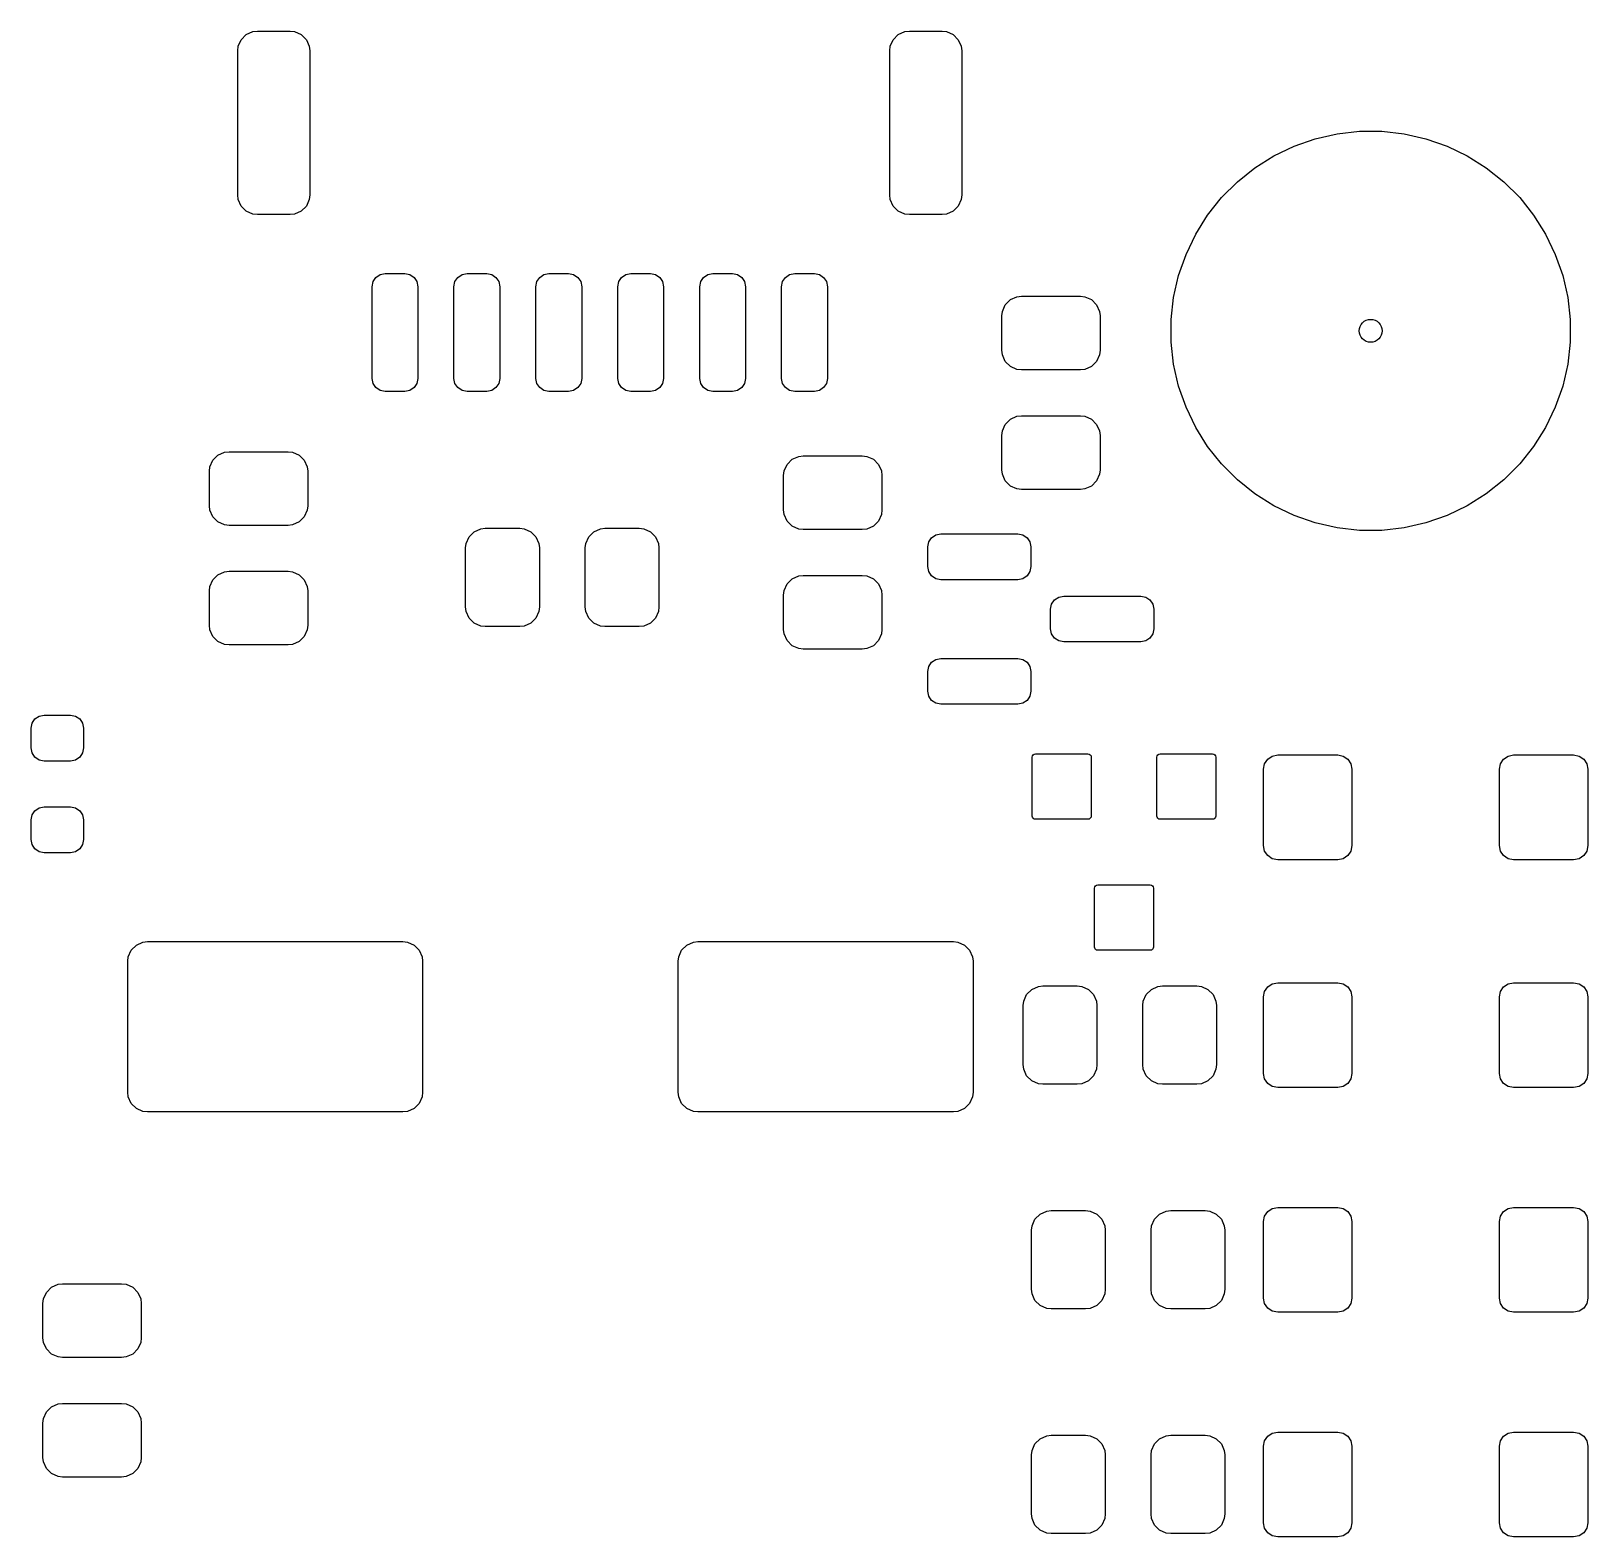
# Model space of a CAD drawing. Extents: x 4.87 to 6.73, y -4.84 to -2.9.
# Drawn here: x 5.798 to 6.734, y -3.801 to -2.897 of the extents above; entities that cross this region are included whole.
import ezdxf

# ---------------------------------------------------------------- set-up
doc = ezdxf.new("R2010")
doc.units = 0
doc.header["$MEASUREMENT"] = 0
doc.layers.add('BLACK', color=7, linetype='CONTINUOUS')

msp = doc.modelspace()

# ---------------------------------------------------------------- linework, layer by layer
at = {"layer": 'BLACK', "linetype": 'CONTINUOUS'}
for p, q in [((5.92445, -2.90179), (5.92752, -2.89872)), ((5.92752, -2.89872), (5.93149, -2.89697)), ((5.93149, -2.89697), (5.93419, -2.89665)), ((5.93419, -2.89665), (5.95388, -2.89665)), ((5.95388, -2.89665), (5.95658, -2.89697)), ((5.95658, -2.89697), (5.96055, -2.89872)), ((5.96055, -2.89872), (5.96362, -2.90179)), ((6.31618, -2.90179), (6.31925, -2.89872)), ((6.31925, -2.89872), (6.32322, -2.89697)), ((6.32322, -2.89697), (6.32593, -2.89665)), ((6.32593, -2.89665), (6.34561, -2.89665)), ((6.34561, -2.89665), (6.34831, -2.89697)), ((6.34831, -2.89697), (6.35229, -2.89872)), ((6.35229, -2.89872), (6.35535, -2.90179)), ((5.92238, -2.90846), (5.9227, -2.90576)), ((5.92238, -2.99508), (5.92238, -2.90846)), ((5.9227, -2.90576), (5.92445, -2.90179)), ((5.96362, -2.90179), (5.96538, -2.90576)), ((5.96538, -2.90576), (5.96569, -2.90846)), ((5.96569, -2.90846), (5.96569, -2.99508)), ((6.31411, -2.90846), (6.31443, -2.90576)), ((6.31411, -2.99508), (6.31411, -2.90846)), ((6.31443, -2.90576), (6.31618, -2.90179)), ((6.35535, -2.90179), (6.35711, -2.90576)), ((6.35711, -2.90576), (6.35742, -2.90846)), ((6.35742, -2.90846), (6.35742, -2.99508)), ((6.55714, -2.96579), (6.56985, -2.96135)), ((6.56985, -2.96135), (6.58298, -2.95835)), ((6.58298, -2.95835), (6.59636, -2.95684)), ((6.59636, -2.95684), (6.60982, -2.95684)), ((6.60982, -2.95684), (6.6232, -2.95835)), ((6.6232, -2.95835), (6.63633, -2.96135)), ((6.63633, -2.96135), (6.64904, -2.96579)), ((6.5336, -2.9788), (6.54501, -2.97164)), ((6.54501, -2.97164), (6.55714, -2.96579)), ((6.64904, -2.96579), (6.66117, -2.97164)), ((6.66117, -2.97164), (6.67258, -2.9788)), ((6.52308, -2.9872), (6.5336, -2.9788)), ((6.67258, -2.9788), (6.6831, -2.9872)), ((6.51355, -2.99672), (6.52308, -2.9872)), ((6.6831, -2.9872), (6.69263, -2.99672)), ((5.9227, -2.99778), (5.92238, -2.99508)), ((5.92445, -3.00175), (5.9227, -2.99778)), ((5.92752, -3.00482), (5.92445, -3.00175)), ((5.96362, -3.00175), (5.96055, -3.00482)), ((5.96538, -2.99778), (5.96362, -3.00175)), ((5.96569, -2.99508), (5.96538, -2.99778)), ((6.31443, -2.99778), (6.31411, -2.99508)), ((6.31618, -3.00175), (6.31443, -2.99778)), ((6.31925, -3.00482), (6.31618, -3.00175)), ((6.35535, -3.00175), (6.35229, -3.00482)), ((6.35711, -2.99778), (6.35535, -3.00175)), ((6.35742, -2.99508), (6.35711, -2.99778)), ((6.50516, -3.00725), (6.51355, -2.99672)), ((6.69263, -2.99672), (6.70102, -3.00725)), ((5.93149, -3.00658), (5.92752, -3.00482)), ((5.93419, -3.00689), (5.93149, -3.00658)), ((5.95388, -3.00689), (5.93419, -3.00689)), ((5.95658, -3.00658), (5.95388, -3.00689)), ((5.96055, -3.00482), (5.95658, -3.00658)), ((6.32322, -3.00658), (6.31925, -3.00482)), ((6.32593, -3.00689), (6.32322, -3.00658)), ((6.34561, -3.00689), (6.32593, -3.00689)), ((6.34831, -3.00658), (6.34561, -3.00689)), ((6.35229, -3.00482), (6.34831, -3.00658)), ((6.49799, -3.01865), (6.50516, -3.00725)), ((6.70102, -3.00725), (6.70819, -3.01865)), ((6.49215, -3.03078), (6.49799, -3.01865)), ((6.70819, -3.01865), (6.71403, -3.03078)), ((6.4877, -3.04349), (6.49215, -3.03078)), ((6.71403, -3.03078), (6.71848, -3.04349)), ((6.00309, -3.0502), (6.00369, -3.04718)), ((6.00369, -3.04718), (6.0054, -3.04463)), ((6.0054, -3.04463), (6.00795, -3.04292)), ((6.00795, -3.04292), (6.01096, -3.04232)), ((6.01096, -3.04232), (6.02278, -3.04232)), ((6.02278, -3.04232), (6.02579, -3.04292)), ((6.02579, -3.04292), (6.02834, -3.04463)), ((6.02834, -3.04463), (6.03005, -3.04718)), ((6.03005, -3.04718), (6.03065, -3.0502)), ((6.0523, -3.0502), (6.0529, -3.04718)), ((6.0529, -3.04718), (6.05461, -3.04463)), ((6.05461, -3.04463), (6.05716, -3.04292)), ((6.05716, -3.04292), (6.06018, -3.04232)), ((6.06018, -3.04232), (6.07199, -3.04232)), ((6.07199, -3.04232), (6.075, -3.04292)), ((6.075, -3.04292), (6.07756, -3.04463)), ((6.07756, -3.04463), (6.07926, -3.04718)), ((6.07926, -3.04718), (6.07986, -3.0502)), ((6.10152, -3.0502), (6.10212, -3.04718)), ((6.10212, -3.04718), (6.10382, -3.04463)), ((6.10382, -3.04463), (6.10638, -3.04292)), ((6.10638, -3.04292), (6.10939, -3.04232)), ((6.10939, -3.04232), (6.1212, -3.04232)), ((6.1212, -3.04232), (6.12421, -3.04292)), ((6.12421, -3.04292), (6.12677, -3.04463)), ((6.12677, -3.04463), (6.12848, -3.04718)), ((6.12848, -3.04718), (6.12907, -3.0502)), ((6.15073, -3.0502), (6.15133, -3.04718)), ((6.15133, -3.04718), (6.15303, -3.04463)), ((6.15303, -3.04463), (6.15559, -3.04292)), ((6.15559, -3.04292), (6.1586, -3.04232)), ((6.1586, -3.04232), (6.17041, -3.04232)), ((6.17041, -3.04232), (6.17343, -3.04292)), ((6.17343, -3.04292), (6.17598, -3.04463)), ((6.17598, -3.04463), (6.17769, -3.04718)), ((6.17769, -3.04718), (6.17829, -3.0502)), ((6.19994, -3.0502), (6.20054, -3.04718)), ((6.20054, -3.04718), (6.20225, -3.04463)), ((6.20225, -3.04463), (6.2048, -3.04292)), ((6.2048, -3.04292), (6.20781, -3.04232)), ((6.20781, -3.04232), (6.21963, -3.04232)), ((6.21963, -3.04232), (6.22264, -3.04292)), ((6.22264, -3.04292), (6.22519, -3.04463)), ((6.22519, -3.04463), (6.2269, -3.04718)), ((6.2269, -3.04718), (6.2275, -3.0502)), ((6.24915, -3.0502), (6.24975, -3.04718)), ((6.24975, -3.04718), (6.25146, -3.04463)), ((6.25146, -3.04463), (6.25401, -3.04292)), ((6.25401, -3.04292), (6.25703, -3.04232)), ((6.25703, -3.04232), (6.26884, -3.04232)), ((6.26884, -3.04232), (6.27185, -3.04292)), ((6.27185, -3.04292), (6.27441, -3.04463)), ((6.27441, -3.04463), (6.27611, -3.04718)), ((6.27611, -3.04718), (6.27671, -3.0502)), ((6.48471, -3.05662), (6.4877, -3.04349)), ((6.71848, -3.04349), (6.72147, -3.05662)), ((6.00309, -3.10531), (6.00309, -3.0502)), ((6.03065, -3.0502), (6.03065, -3.10531)), ((6.0523, -3.10531), (6.0523, -3.0502)), ((6.07986, -3.0502), (6.07986, -3.10531)), ((6.10152, -3.10531), (6.10152, -3.0502)), ((6.12907, -3.0502), (6.12907, -3.10531)), ((6.15073, -3.10531), (6.15073, -3.0502)), ((6.17829, -3.0502), (6.17829, -3.10531)), ((6.19994, -3.10531), (6.19994, -3.0502)), ((6.2275, -3.0502), (6.2275, -3.10531)), ((6.24915, -3.10531), (6.24915, -3.0502)), ((6.27671, -3.0502), (6.27671, -3.10531)), ((6.38354, -3.06107), (6.38661, -3.058)), ((6.38661, -3.058), (6.39058, -3.05624)), ((6.39058, -3.05624), (6.39328, -3.05593)), ((6.39328, -3.05593), (6.42872, -3.05593)), ((6.42872, -3.05593), (6.43142, -3.05624)), ((6.43142, -3.05624), (6.43539, -3.058)), ((6.43539, -3.058), (6.43846, -3.06107)), ((6.4832, -3.07), (6.48471, -3.05662)), ((6.72147, -3.05662), (6.72298, -3.07)), ((6.38147, -3.06774), (6.38179, -3.06504)), ((6.38147, -3.08841), (6.38147, -3.06774)), ((6.38179, -3.06504), (6.38354, -3.06107)), ((6.43846, -3.06107), (6.44021, -3.06504)), ((6.44021, -3.06504), (6.44053, -3.06774)), ((6.44053, -3.06774), (6.44053, -3.08841)), ((6.4832, -3.08347), (6.4832, -3.07)), ((6.72298, -3.07), (6.72298, -3.08347)), ((6.48471, -3.09685), (6.4832, -3.08347)), ((6.72298, -3.08347), (6.72147, -3.09685)), ((6.38179, -3.09111), (6.38147, -3.08841)), ((6.38354, -3.09508), (6.38179, -3.09111)), ((6.38661, -3.09815), (6.38354, -3.09508)), ((6.43846, -3.09508), (6.43539, -3.09815)), ((6.44021, -3.09111), (6.43846, -3.09508)), ((6.44053, -3.08841), (6.44021, -3.09111)), ((6.00369, -3.10833), (6.00309, -3.10531)), ((6.03065, -3.10531), (6.03005, -3.10833)), ((6.0529, -3.10833), (6.0523, -3.10531)), ((6.07986, -3.10531), (6.07926, -3.10833)), ((6.10212, -3.10833), (6.10152, -3.10531)), ((6.12907, -3.10531), (6.12848, -3.10833)), ((6.15133, -3.10833), (6.15073, -3.10531)), ((6.17829, -3.10531), (6.17769, -3.10833)), ((6.20054, -3.10833), (6.19994, -3.10531)), ((6.2275, -3.10531), (6.2269, -3.10833)), ((6.24975, -3.10833), (6.24915, -3.10531)), ((6.27671, -3.10531), (6.27611, -3.10833)), ((6.39058, -3.09991), (6.38661, -3.09815)), ((6.39328, -3.10022), (6.39058, -3.09991)), ((6.42872, -3.10022), (6.39328, -3.10022)), ((6.43142, -3.09991), (6.42872, -3.10022)), ((6.43539, -3.09815), (6.43142, -3.09991)), ((6.4877, -3.10997), (6.48471, -3.09685)), ((6.72147, -3.09685), (6.71848, -3.10997)), ((6.0054, -3.11088), (6.00369, -3.10833)), ((6.00795, -3.11259), (6.0054, -3.11088)), ((6.01096, -3.11319), (6.00795, -3.11259)), ((6.02278, -3.11319), (6.01096, -3.11319)), ((6.02579, -3.11259), (6.02278, -3.11319)), ((6.02834, -3.11088), (6.02579, -3.11259)), ((6.03005, -3.10833), (6.02834, -3.11088)), ((6.05461, -3.11088), (6.0529, -3.10833)), ((6.05716, -3.11259), (6.05461, -3.11088)), ((6.06018, -3.11319), (6.05716, -3.11259)), ((6.07199, -3.11319), (6.06018, -3.11319)), ((6.075, -3.11259), (6.07199, -3.11319)), ((6.07756, -3.11088), (6.075, -3.11259)), ((6.07926, -3.10833), (6.07756, -3.11088)), ((6.10382, -3.11088), (6.10212, -3.10833)), ((6.10638, -3.11259), (6.10382, -3.11088)), ((6.10939, -3.11319), (6.10638, -3.11259)), ((6.1212, -3.11319), (6.10939, -3.11319)), ((6.12421, -3.11259), (6.1212, -3.11319)), ((6.12677, -3.11088), (6.12421, -3.11259)), ((6.12848, -3.10833), (6.12677, -3.11088)), ((6.15303, -3.11088), (6.15133, -3.10833)), ((6.15559, -3.11259), (6.15303, -3.11088)), ((6.1586, -3.11319), (6.15559, -3.11259)), ((6.17041, -3.11319), (6.1586, -3.11319)), ((6.17343, -3.11259), (6.17041, -3.11319)), ((6.17598, -3.11088), (6.17343, -3.11259)), ((6.17769, -3.10833), (6.17598, -3.11088)), ((6.20225, -3.11088), (6.20054, -3.10833)), ((6.2048, -3.11259), (6.20225, -3.11088)), ((6.20781, -3.11319), (6.2048, -3.11259)), ((6.21963, -3.11319), (6.20781, -3.11319)), ((6.22264, -3.11259), (6.21963, -3.11319)), ((6.22519, -3.11088), (6.22264, -3.11259)), ((6.2269, -3.10833), (6.22519, -3.11088)), ((6.25146, -3.11088), (6.24975, -3.10833)), ((6.25401, -3.11259), (6.25146, -3.11088)), ((6.25703, -3.11319), (6.25401, -3.11259)), ((6.26884, -3.11319), (6.25703, -3.11319)), ((6.27185, -3.11259), (6.26884, -3.11319)), ((6.27441, -3.11088), (6.27185, -3.11259)), ((6.27611, -3.10833), (6.27441, -3.11088)), ((6.49215, -3.12268), (6.4877, -3.10997)), ((6.71848, -3.10997), (6.71403, -3.12268)), ((6.49799, -3.13482), (6.49215, -3.12268)), ((6.71403, -3.12268), (6.70819, -3.13482)), ((6.38179, -3.13689), (6.38354, -3.13292)), ((6.38354, -3.13292), (6.38661, -3.12985)), ((6.38661, -3.12985), (6.39058, -3.12809)), ((6.39058, -3.12809), (6.39328, -3.12778)), ((6.39328, -3.12778), (6.42872, -3.12778)), ((6.42872, -3.12778), (6.43142, -3.12809)), ((6.43142, -3.12809), (6.43539, -3.12985)), ((6.43539, -3.12985), (6.43846, -3.13292)), ((6.43846, -3.13292), (6.44021, -3.13689)), ((6.38147, -3.13959), (6.38179, -3.13689)), ((6.38147, -3.16026), (6.38147, -3.13959)), ((6.44021, -3.13689), (6.44053, -3.13959)), ((6.44053, -3.13959), (6.44053, -3.16026)), ((6.50516, -3.14622), (6.49799, -3.13482)), ((6.70819, -3.13482), (6.70102, -3.14622)), ((5.90744, -3.15449), (5.91051, -3.15142)), ((5.91051, -3.15142), (5.91448, -3.14966)), ((5.91448, -3.14966), (5.91719, -3.14935)), ((5.91719, -3.14935), (5.95262, -3.14935)), ((5.95262, -3.14935), (5.95532, -3.14966)), ((5.95532, -3.14966), (5.95929, -3.15142)), ((5.95929, -3.15142), (5.96236, -3.15449)), ((6.25948, -3.15216), (6.26219, -3.15185)), ((6.26219, -3.15185), (6.29762, -3.15185)), ((6.29762, -3.15185), (6.30032, -3.15216)), ((6.51355, -3.15675), (6.50516, -3.14622)), ((6.70102, -3.14622), (6.69263, -3.15675)), ((5.90537, -3.16116), (5.90569, -3.15846)), ((5.90537, -3.18183), (5.90537, -3.16116)), ((5.90569, -3.15846), (5.90744, -3.15449)), ((5.96236, -3.15449), (5.96412, -3.15846)), ((5.96412, -3.15846), (5.96443, -3.16116)), ((5.96443, -3.16116), (5.96443, -3.18183)), ((6.25037, -3.16366), (6.25069, -3.16096)), ((6.25069, -3.16096), (6.25244, -3.15699)), ((6.25244, -3.15699), (6.25551, -3.15392)), ((6.25551, -3.15392), (6.25948, -3.15216)), ((6.30032, -3.15216), (6.30429, -3.15392)), ((6.30429, -3.15392), (6.30736, -3.15699)), ((6.30736, -3.15699), (6.30912, -3.16096)), ((6.30912, -3.16096), (6.30943, -3.16366)), ((6.38179, -3.16296), (6.38147, -3.16026)), ((6.44053, -3.16026), (6.44021, -3.16296)), ((6.52308, -3.16627), (6.51355, -3.15675)), ((6.69263, -3.15675), (6.6831, -3.16627)), ((6.25037, -3.18433), (6.25037, -3.16366)), ((6.30943, -3.16366), (6.30943, -3.18433)), ((6.38354, -3.16693), (6.38179, -3.16296)), ((6.38661, -3.17), (6.38354, -3.16693)), ((6.39058, -3.17176), (6.38661, -3.17)), ((6.43539, -3.17), (6.43142, -3.17176)), ((6.43846, -3.16693), (6.43539, -3.17)), ((6.44021, -3.16296), (6.43846, -3.16693)), ((6.5336, -3.17466), (6.52308, -3.16627)), ((6.6831, -3.16627), (6.67258, -3.17466)), ((6.39328, -3.17207), (6.39058, -3.17176)), ((6.42872, -3.17207), (6.39328, -3.17207)), ((6.43142, -3.17176), (6.42872, -3.17207)), ((6.54501, -3.18183), (6.5336, -3.17466)), ((6.67258, -3.17466), (6.66117, -3.18183)), ((5.90569, -3.18453), (5.90537, -3.18183)), ((5.90744, -3.18851), (5.90569, -3.18453)), ((5.91051, -3.19157), (5.90744, -3.18851)), ((5.96236, -3.18851), (5.95929, -3.19157)), ((5.96412, -3.18453), (5.96236, -3.18851)), ((5.96443, -3.18183), (5.96412, -3.18453)), ((6.25069, -3.18703), (6.25037, -3.18433)), ((6.25244, -3.19101), (6.25069, -3.18703)), ((6.30912, -3.18703), (6.30736, -3.19101)), ((6.30943, -3.18433), (6.30912, -3.18703)), ((6.55714, -3.18767), (6.54501, -3.18183)), ((6.56985, -3.19212), (6.55714, -3.18767)), ((6.64904, -3.18767), (6.63633, -3.19212)), ((6.66117, -3.18183), (6.64904, -3.18767)), ((5.91448, -3.19333), (5.91051, -3.19157)), ((5.91719, -3.19364), (5.91448, -3.19333)), ((5.95262, -3.19364), (5.91719, -3.19364)), ((5.95532, -3.19333), (5.95262, -3.19364)), ((5.95929, -3.19157), (5.95532, -3.19333)), ((6.0614, -3.20053), (6.06447, -3.19746)), ((6.06447, -3.19746), (6.06844, -3.19571)), ((6.06844, -3.19571), (6.07114, -3.19539)), ((6.07114, -3.19539), (6.09181, -3.19539)), ((6.09181, -3.19539), (6.09452, -3.19571)), ((6.09452, -3.19571), (6.09849, -3.19746)), ((6.09849, -3.19746), (6.10156, -3.20053)), ((6.13325, -3.20053), (6.13632, -3.19746)), ((6.13632, -3.19746), (6.14029, -3.19571)), ((6.14029, -3.19571), (6.14299, -3.19539)), ((6.14299, -3.19539), (6.16366, -3.19539)), ((6.16366, -3.19539), (6.16637, -3.19571)), ((6.16637, -3.19571), (6.17034, -3.19746)), ((6.17034, -3.19746), (6.17341, -3.20053)), ((6.25551, -3.19407), (6.25244, -3.19101)), ((6.25948, -3.19583), (6.25551, -3.19407)), ((6.26219, -3.19614), (6.25948, -3.19583)), ((6.29762, -3.19614), (6.26219, -3.19614)), ((6.30032, -3.19583), (6.29762, -3.19614)), ((6.30429, -3.19407), (6.30032, -3.19583)), ((6.30736, -3.19101), (6.30429, -3.19407)), ((6.34185, -3.19934), (6.34486, -3.19874)), ((6.34486, -3.19874), (6.39112, -3.19874)), ((6.39112, -3.19874), (6.39414, -3.19934)), ((6.58298, -3.19511), (6.56985, -3.19212)), ((6.59636, -3.19662), (6.58298, -3.19511)), ((6.60982, -3.19662), (6.59636, -3.19662)), ((6.6232, -3.19511), (6.60982, -3.19662)), ((6.63633, -3.19212), (6.6232, -3.19511)), ((6.05933, -3.2072), (6.05964, -3.2045)), ((6.05933, -3.24264), (6.05933, -3.2072)), ((6.05964, -3.2045), (6.0614, -3.20053)), ((6.10156, -3.20053), (6.10331, -3.2045)), ((6.10331, -3.2045), (6.10362, -3.2072)), ((6.10362, -3.2072), (6.10362, -3.24264)), ((6.13118, -3.2072), (6.13149, -3.2045)), ((6.13118, -3.24264), (6.13118, -3.2072)), ((6.13149, -3.2045), (6.13325, -3.20053)), ((6.17341, -3.20053), (6.17516, -3.2045)), ((6.17516, -3.2045), (6.17547, -3.2072)), ((6.17547, -3.2072), (6.17547, -3.24264)), ((6.33699, -3.20661), (6.33759, -3.2036)), ((6.33699, -3.21843), (6.33699, -3.20661)), ((6.33759, -3.2036), (6.33929, -3.20105)), ((6.33929, -3.20105), (6.34185, -3.19934)), ((6.39414, -3.19934), (6.39669, -3.20105)), ((6.39669, -3.20105), (6.3984, -3.2036)), ((6.3984, -3.2036), (6.399, -3.20661)), ((6.399, -3.20661), (6.399, -3.21843)), ((5.90569, -3.23031), (5.90744, -3.22634)), ((5.90744, -3.22634), (5.91051, -3.22327)), ((5.91051, -3.22327), (5.91448, -3.22151)), ((5.91448, -3.22151), (5.91719, -3.2212)), ((5.91719, -3.2212), (5.95262, -3.2212)), ((5.95262, -3.2212), (5.95532, -3.22151)), ((5.95532, -3.22151), (5.95929, -3.22327)), ((5.95929, -3.22327), (5.96236, -3.22634)), ((5.96236, -3.22634), (5.96412, -3.23031)), ((6.25244, -3.22884), (6.25551, -3.22577)), ((6.25551, -3.22577), (6.25948, -3.22401)), ((6.25948, -3.22401), (6.26219, -3.2237)), ((6.26219, -3.2237), (6.29762, -3.2237)), ((6.29762, -3.2237), (6.30032, -3.22401)), ((6.30032, -3.22401), (6.30429, -3.22577)), ((6.30429, -3.22577), (6.30736, -3.22884)), ((6.33759, -3.22144), (6.33699, -3.21843)), ((6.33929, -3.22399), (6.33759, -3.22144)), ((6.34185, -3.2257), (6.33929, -3.22399)), ((6.34486, -3.2263), (6.34185, -3.2257)), ((6.39112, -3.2263), (6.34486, -3.2263)), ((6.39414, -3.2257), (6.39112, -3.2263)), ((6.39669, -3.22399), (6.39414, -3.2257)), ((6.3984, -3.22144), (6.39669, -3.22399)), ((6.399, -3.21843), (6.3984, -3.22144)), ((5.90537, -3.23301), (5.90569, -3.23031)), ((5.90537, -3.25368), (5.90537, -3.23301)), ((5.96412, -3.23031), (5.96443, -3.23301)), ((5.96443, -3.23301), (5.96443, -3.25368)), ((6.25037, -3.23551), (6.25069, -3.23281)), ((6.25037, -3.25618), (6.25037, -3.23551)), ((6.25069, -3.23281), (6.25244, -3.22884)), ((6.30736, -3.22884), (6.30912, -3.23281)), ((6.30912, -3.23281), (6.30943, -3.23551)), ((6.30943, -3.23551), (6.30943, -3.25618)), ((6.41567, -3.23674), (6.41868, -3.23614)), ((6.41868, -3.23614), (6.46494, -3.23614)), ((6.46494, -3.23614), (6.46795, -3.23674)), ((6.05964, -3.24534), (6.05933, -3.24264)), ((6.0614, -3.24931), (6.05964, -3.24534)), ((6.10331, -3.24534), (6.10156, -3.24931)), ((6.10362, -3.24264), (6.10331, -3.24534)), ((6.13149, -3.24534), (6.13118, -3.24264)), ((6.13325, -3.24931), (6.13149, -3.24534)), ((6.17516, -3.24534), (6.17341, -3.24931)), ((6.17547, -3.24264), (6.17516, -3.24534)), ((6.41081, -3.24402), (6.41141, -3.241)), ((6.41081, -3.25583), (6.41081, -3.24402)), ((6.41141, -3.241), (6.41311, -3.23845)), ((6.41311, -3.23845), (6.41567, -3.23674)), ((6.46795, -3.23674), (6.47051, -3.23845)), ((6.47051, -3.23845), (6.47222, -3.241)), ((6.47222, -3.241), (6.47281, -3.24402)), ((6.47281, -3.24402), (6.47281, -3.25583)), ((5.90569, -3.25639), (5.90537, -3.25368)), ((5.96443, -3.25368), (5.96412, -3.25639)), ((6.06447, -3.25238), (6.0614, -3.24931)), ((6.06844, -3.25414), (6.06447, -3.25238)), ((6.07114, -3.25445), (6.06844, -3.25414)), ((6.09181, -3.25445), (6.07114, -3.25445)), ((6.09452, -3.25414), (6.09181, -3.25445)), ((6.09849, -3.25238), (6.09452, -3.25414)), ((6.10156, -3.24931), (6.09849, -3.25238)), ((6.13632, -3.25238), (6.13325, -3.24931)), ((6.14029, -3.25414), (6.13632, -3.25238)), ((6.14299, -3.25445), (6.14029, -3.25414)), ((6.16366, -3.25445), (6.14299, -3.25445)), ((6.16637, -3.25414), (6.16366, -3.25445)), ((6.17034, -3.25238), (6.16637, -3.25414)), ((6.17341, -3.24931), (6.17034, -3.25238)), ((5.90744, -3.26036), (5.90569, -3.25639)), ((5.91051, -3.26343), (5.90744, -3.26036)), ((5.91448, -3.26518), (5.91051, -3.26343)), ((5.95929, -3.26343), (5.95532, -3.26518)), ((5.96236, -3.26036), (5.95929, -3.26343)), ((5.96412, -3.25639), (5.96236, -3.26036)), ((6.25069, -3.25889), (6.25037, -3.25618)), ((6.25244, -3.26286), (6.25069, -3.25889)), ((6.25551, -3.26593), (6.25244, -3.26286)), ((6.30736, -3.26286), (6.30429, -3.26593)), ((6.30912, -3.25889), (6.30736, -3.26286)), ((6.30943, -3.25618), (6.30912, -3.25889)), ((6.41141, -3.25884), (6.41081, -3.25583)), ((6.41311, -3.26139), (6.41141, -3.25884)), ((6.41567, -3.2631), (6.41311, -3.26139)), ((6.41868, -3.2637), (6.41567, -3.2631)), ((6.46494, -3.2637), (6.41868, -3.2637)), ((6.46795, -3.2631), (6.46494, -3.2637)), ((6.47051, -3.26139), (6.46795, -3.2631)), ((6.47222, -3.25884), (6.47051, -3.26139)), ((6.47281, -3.25583), (6.47222, -3.25884)), ((5.91719, -3.26549), (5.91448, -3.26518)), ((5.95262, -3.26549), (5.91719, -3.26549)), ((5.95532, -3.26518), (5.95262, -3.26549)), ((6.25948, -3.26768), (6.25551, -3.26593)), ((6.26219, -3.26799), (6.25948, -3.26768)), ((6.29762, -3.26799), (6.26219, -3.26799)), ((6.30032, -3.26768), (6.29762, -3.26799)), ((6.30429, -3.26593), (6.30032, -3.26768)), ((6.34185, -3.27414), (6.34486, -3.27354)), ((6.34486, -3.27354), (6.39112, -3.27354)), ((6.39112, -3.27354), (6.39414, -3.27414)), ((6.33699, -3.28142), (6.33759, -3.2784)), ((6.33699, -3.29323), (6.33699, -3.28142)), ((6.33759, -3.2784), (6.33929, -3.27585)), ((6.33929, -3.27585), (6.34185, -3.27414)), ((6.39414, -3.27414), (6.39669, -3.27585)), ((6.39669, -3.27585), (6.3984, -3.2784)), ((6.3984, -3.2784), (6.399, -3.28142)), ((6.399, -3.28142), (6.399, -3.29323)), ((6.33759, -3.29624), (6.33699, -3.29323)), ((6.33929, -3.2988), (6.33759, -3.29624)), ((6.34185, -3.3005), (6.33929, -3.2988)), ((6.34486, -3.3011), (6.34185, -3.3005)), ((6.39112, -3.3011), (6.34486, -3.3011)), ((6.39414, -3.3005), (6.39112, -3.3011)), ((6.39669, -3.2988), (6.39414, -3.3005)), ((6.3984, -3.29624), (6.39669, -3.2988)), ((6.399, -3.29323), (6.3984, -3.29624)), ((5.79885, -3.31252), (5.80056, -3.30997)), ((5.80056, -3.30997), (5.80311, -3.30826)), ((5.80311, -3.30826), (5.80613, -3.30766)), ((5.80613, -3.30766), (5.82187, -3.30766)), ((5.82187, -3.30766), (5.82489, -3.30826)), ((5.82489, -3.30826), (5.82744, -3.30997)), ((5.82744, -3.30997), (5.82915, -3.31252)), ((5.79825, -3.31554), (5.79885, -3.31252)), ((5.79825, -3.32735), (5.79825, -3.31554)), ((5.82915, -3.31252), (5.82975, -3.31554)), ((5.82975, -3.31554), (5.82975, -3.32735)), ((5.79885, -3.33036), (5.79825, -3.32735)), ((5.82975, -3.32735), (5.82915, -3.33036)), ((5.80056, -3.33291), (5.79885, -3.33036)), ((5.80311, -3.33462), (5.80056, -3.33291)), ((5.80613, -3.33522), (5.80311, -3.33462)), ((5.82187, -3.33522), (5.80613, -3.33522)), ((5.82489, -3.33462), (5.82187, -3.33522)), ((5.82744, -3.33291), (5.82489, -3.33462)), ((5.82915, -3.33036), (5.82744, -3.33291)), ((6.39978, -3.33283), (6.39993, -3.33208)), ((6.39978, -3.36827), (6.39978, -3.33283)), ((6.39993, -3.33208), (6.40036, -3.33144)), ((6.40036, -3.33144), (6.401, -3.33102)), ((6.401, -3.33102), (6.40175, -3.33087)), ((6.40175, -3.33087), (6.43325, -3.33087)), ((6.43325, -3.33087), (6.434, -3.33102)), ((6.434, -3.33102), (6.43464, -3.33144)), ((6.43464, -3.33144), (6.43507, -3.33208)), ((6.43507, -3.33208), (6.43522, -3.33283)), ((6.43522, -3.33283), (6.43522, -3.36827)), ((6.47459, -3.33283), (6.47474, -3.33208)), ((6.47459, -3.36827), (6.47459, -3.33283)), ((6.47474, -3.33208), (6.47516, -3.33144)), ((6.47516, -3.33144), (6.4758, -3.33102)), ((6.4758, -3.33102), (6.47656, -3.33087)), ((6.47656, -3.33087), (6.50805, -3.33087)), ((6.50805, -3.33087), (6.5088, -3.33102)), ((6.5088, -3.33102), (6.50944, -3.33144)), ((6.50944, -3.33144), (6.50987, -3.33208)), ((6.50987, -3.33208), (6.51002, -3.33283)), ((6.51002, -3.33283), (6.51002, -3.36827)), ((6.53872, -3.34011), (6.53937, -3.33684)), ((6.53937, -3.33684), (6.54122, -3.33407)), ((6.54122, -3.33407), (6.54399, -3.33222)), ((6.54399, -3.33222), (6.54725, -3.33157)), ((6.54725, -3.33157), (6.58334, -3.33157)), ((6.58334, -3.33157), (6.5866, -3.33222)), ((6.5866, -3.33222), (6.58937, -3.33407)), ((6.58937, -3.33407), (6.59122, -3.33684)), ((6.59122, -3.33684), (6.59187, -3.34011)), ((6.68045, -3.34011), (6.6811, -3.33684)), ((6.6811, -3.33684), (6.68295, -3.33407)), ((6.68295, -3.33407), (6.68572, -3.33222)), ((6.68572, -3.33222), (6.68898, -3.33157)), ((6.68898, -3.33157), (6.72507, -3.33157)), ((6.72507, -3.33157), (6.72834, -3.33222)), ((6.72834, -3.33222), (6.7311, -3.33407)), ((6.7311, -3.33407), (6.73295, -3.33684)), ((6.73295, -3.33684), (6.7336, -3.34011)), ((6.53872, -3.38604), (6.53872, -3.34011)), ((6.59187, -3.34011), (6.59187, -3.38604)), ((6.68045, -3.38604), (6.68045, -3.34011)), ((6.7336, -3.34011), (6.7336, -3.38604)), ((5.79885, -3.36764), (5.80056, -3.36509)), ((5.80056, -3.36509), (5.80311, -3.36338)), ((5.80311, -3.36338), (5.80613, -3.36278)), ((5.80613, -3.36278), (5.82187, -3.36278)), ((5.82187, -3.36278), (5.82489, -3.36338)), ((5.82489, -3.36338), (5.82744, -3.36509)), ((5.82744, -3.36509), (5.82915, -3.36764)), ((5.79825, -3.37065), (5.79885, -3.36764)), ((5.79825, -3.38246), (5.79825, -3.37065)), ((5.82915, -3.36764), (5.82975, -3.37065)), ((5.82975, -3.37065), (5.82975, -3.38246)), ((6.39993, -3.36902), (6.39978, -3.36827)), ((6.40036, -3.36966), (6.39993, -3.36902)), ((6.401, -3.37009), (6.40036, -3.36966)), ((6.40175, -3.37024), (6.401, -3.37009)), ((6.43325, -3.37024), (6.40175, -3.37024)), ((6.434, -3.37009), (6.43325, -3.37024)), ((6.43464, -3.36966), (6.434, -3.37009)), ((6.43507, -3.36902), (6.43464, -3.36966)), ((6.43522, -3.36827), (6.43507, -3.36902)), ((6.47474, -3.36902), (6.47459, -3.36827)), ((6.47516, -3.36966), (6.47474, -3.36902)), ((6.4758, -3.37009), (6.47516, -3.36966)), ((6.47656, -3.37024), (6.4758, -3.37009)), ((6.50805, -3.37024), (6.47656, -3.37024)), ((6.5088, -3.37009), (6.50805, -3.37024)), ((6.50944, -3.36966), (6.5088, -3.37009)), ((6.50987, -3.36902), (6.50944, -3.36966)), ((6.51002, -3.36827), (6.50987, -3.36902)), ((5.79885, -3.38548), (5.79825, -3.38246)), ((5.80056, -3.38803), (5.79885, -3.38548)), ((5.82915, -3.38548), (5.82744, -3.38803)), ((5.82975, -3.38246), (5.82915, -3.38548)), ((5.80311, -3.38974), (5.80056, -3.38803)), ((5.80613, -3.39034), (5.80311, -3.38974)), ((5.82187, -3.39034), (5.80613, -3.39034)), ((5.82489, -3.38974), (5.82187, -3.39034)), ((5.82744, -3.38803), (5.82489, -3.38974)), ((6.53937, -3.3893), (6.53872, -3.38604)), ((6.54122, -3.39207), (6.53937, -3.3893)), ((6.54399, -3.39392), (6.54122, -3.39207)), ((6.54725, -3.39457), (6.54399, -3.39392)), ((6.58334, -3.39457), (6.54725, -3.39457)), ((6.5866, -3.39392), (6.58334, -3.39457)), ((6.58937, -3.39207), (6.5866, -3.39392)), ((6.59122, -3.3893), (6.58937, -3.39207)), ((6.59187, -3.38604), (6.59122, -3.3893)), ((6.6811, -3.3893), (6.68045, -3.38604)), ((6.68295, -3.39207), (6.6811, -3.3893)), ((6.68572, -3.39392), (6.68295, -3.39207)), ((6.68898, -3.39457), (6.68572, -3.39392)), ((6.72507, -3.39457), (6.68898, -3.39457)), ((6.72834, -3.39392), (6.72507, -3.39457)), ((6.7311, -3.39207), (6.72834, -3.39392)), ((6.73295, -3.3893), (6.7311, -3.39207)), ((6.7336, -3.38604), (6.73295, -3.3893)), ((6.43719, -3.41157), (6.43733, -3.41082)), ((6.43719, -3.44701), (6.43719, -3.41157)), ((6.43733, -3.41082), (6.43776, -3.41018)), ((6.43776, -3.41018), (6.4384, -3.40976)), ((6.4384, -3.40976), (6.43915, -3.40961)), ((6.43915, -3.40961), (6.47065, -3.40961)), ((6.47065, -3.40961), (6.4714, -3.40976)), ((6.4714, -3.40976), (6.47204, -3.41018)), ((6.47204, -3.41018), (6.47247, -3.41082)), ((6.47247, -3.41082), (6.47262, -3.41157)), ((6.47262, -3.41157), (6.47262, -3.44701)), ((5.85663, -3.45285), (5.85839, -3.44888)), ((5.85839, -3.44888), (5.86146, -3.44581)), ((5.86146, -3.44581), (5.86543, -3.44405)), ((5.86543, -3.44405), (5.86813, -3.44374)), ((5.86813, -3.44374), (6.02167, -3.44374)), ((6.02167, -3.44374), (6.02438, -3.44405)), ((6.02438, -3.44405), (6.02835, -3.44581)), ((6.02835, -3.44581), (6.03142, -3.44888)), ((6.03142, -3.44888), (6.03317, -3.45285)), ((6.18734, -3.45285), (6.18909, -3.44888)), ((6.18909, -3.44888), (6.19216, -3.44581)), ((6.19216, -3.44581), (6.19613, -3.44405)), ((6.19613, -3.44405), (6.19884, -3.44374)), ((6.19884, -3.44374), (6.35238, -3.44374)), ((6.35238, -3.44374), (6.35509, -3.44405)), ((6.35509, -3.44405), (6.35906, -3.44581)), ((6.35906, -3.44581), (6.36213, -3.44888)), ((6.36213, -3.44888), (6.36388, -3.45285)), ((6.43733, -3.44776), (6.43719, -3.44701)), ((6.43776, -3.4484), (6.43733, -3.44776)), ((6.4384, -3.44883), (6.43776, -3.4484)), ((6.43915, -3.44898), (6.4384, -3.44883)), ((6.47065, -3.44898), (6.43915, -3.44898)), ((6.4714, -3.44883), (6.47065, -3.44898)), ((6.47204, -3.4484), (6.4714, -3.44883)), ((6.47247, -3.44776), (6.47204, -3.4484)), ((6.47262, -3.44701), (6.47247, -3.44776)), ((5.85632, -3.45555), (5.85663, -3.45285)), ((5.85632, -3.53429), (5.85632, -3.45555)), ((6.03317, -3.45285), (6.03348, -3.45555)), ((6.03348, -3.45555), (6.03348, -3.53429)), ((6.18703, -3.45555), (6.18734, -3.45285)), ((6.18703, -3.53429), (6.18703, -3.45555)), ((6.36388, -3.45285), (6.36419, -3.45555)), ((6.36419, -3.45555), (6.36419, -3.53429)), ((6.54122, -3.47092), (6.54399, -3.46907)), ((6.54399, -3.46907), (6.54725, -3.46843)), ((6.54725, -3.46843), (6.58334, -3.46843)), ((6.58334, -3.46843), (6.5866, -3.46907)), ((6.5866, -3.46907), (6.58937, -3.47092)), ((6.68295, -3.47092), (6.68572, -3.46907)), ((6.68572, -3.46907), (6.68898, -3.46843)), ((6.68898, -3.46843), (6.72507, -3.46843)), ((6.72507, -3.46843), (6.72834, -3.46907)), ((6.72834, -3.46907), (6.7311, -3.47092)), ((6.39433, -3.4822), (6.39464, -3.4795)), ((6.39464, -3.4795), (6.3964, -3.47553)), ((6.3964, -3.47553), (6.39947, -3.47246)), ((6.39947, -3.47246), (6.40344, -3.47071)), ((6.40344, -3.47071), (6.40614, -3.47039)), ((6.40614, -3.47039), (6.42681, -3.47039)), ((6.42681, -3.47039), (6.42952, -3.47071)), ((6.42952, -3.47071), (6.43349, -3.47246)), ((6.43349, -3.47246), (6.43656, -3.47553)), ((6.43656, -3.47553), (6.43831, -3.4795)), ((6.43831, -3.4795), (6.43862, -3.4822)), ((6.46618, -3.4822), (6.46649, -3.4795)), ((6.46649, -3.4795), (6.46825, -3.47553)), ((6.46825, -3.47553), (6.47132, -3.47246)), ((6.47132, -3.47246), (6.47529, -3.47071)), ((6.47529, -3.47071), (6.47799, -3.47039)), ((6.47799, -3.47039), (6.49866, -3.47039)), ((6.49866, -3.47039), (6.50137, -3.47071)), ((6.50137, -3.47071), (6.50534, -3.47246)), ((6.50534, -3.47246), (6.50841, -3.47553)), ((6.50841, -3.47553), (6.51016, -3.4795)), ((6.51016, -3.4795), (6.51047, -3.4822)), ((6.53872, -3.47696), (6.53937, -3.47369)), ((6.53872, -3.52289), (6.53872, -3.47696)), ((6.53937, -3.47369), (6.54122, -3.47092)), ((6.58937, -3.47092), (6.59122, -3.47369)), ((6.59122, -3.47369), (6.59187, -3.47696)), ((6.59187, -3.47696), (6.59187, -3.52289)), ((6.68045, -3.47696), (6.6811, -3.47369)), ((6.68045, -3.52289), (6.68045, -3.47696)), ((6.6811, -3.47369), (6.68295, -3.47092)), ((6.7311, -3.47092), (6.73295, -3.47369)), ((6.73295, -3.47369), (6.7336, -3.47696)), ((6.7336, -3.47696), (6.7336, -3.52289)), ((6.39433, -3.51764), (6.39433, -3.4822)), ((6.43862, -3.4822), (6.43862, -3.51764)), ((6.46618, -3.51764), (6.46618, -3.4822)), ((6.51047, -3.4822), (6.51047, -3.51764)), ((6.39464, -3.52034), (6.39433, -3.51764)), ((6.3964, -3.52431), (6.39464, -3.52034)), ((6.39947, -3.52738), (6.3964, -3.52431)), ((6.43656, -3.52431), (6.43349, -3.52738)), ((6.43831, -3.52034), (6.43656, -3.52431)), ((6.43862, -3.51764), (6.43831, -3.52034)), ((6.46649, -3.52034), (6.46618, -3.51764)), ((6.46825, -3.52431), (6.46649, -3.52034)), ((6.47132, -3.52738), (6.46825, -3.52431)), ((6.50841, -3.52431), (6.50534, -3.52738)), ((6.51016, -3.52034), (6.50841, -3.52431)), ((6.51047, -3.51764), (6.51016, -3.52034)), ((6.53937, -3.52615), (6.53872, -3.52289)), ((6.54122, -3.52892), (6.53937, -3.52615)), ((6.59122, -3.52615), (6.58937, -3.52892)), ((6.59187, -3.52289), (6.59122, -3.52615)), ((6.6811, -3.52615), (6.68045, -3.52289)), ((6.68295, -3.52892), (6.6811, -3.52615)), ((6.73295, -3.52615), (6.7311, -3.52892)), ((6.7336, -3.52289), (6.73295, -3.52615)), ((5.85663, -3.537), (5.85632, -3.53429)), ((6.03348, -3.53429), (6.03317, -3.537)), ((6.18734, -3.537), (6.18703, -3.53429)), ((6.36419, -3.53429), (6.36388, -3.537)), ((6.40344, -3.52914), (6.39947, -3.52738)), ((6.40614, -3.52945), (6.40344, -3.52914)), ((6.42681, -3.52945), (6.40614, -3.52945)), ((6.42952, -3.52914), (6.42681, -3.52945)), ((6.43349, -3.52738), (6.42952, -3.52914)), ((6.47529, -3.52914), (6.47132, -3.52738)), ((6.47799, -3.52945), (6.47529, -3.52914)), ((6.49866, -3.52945), (6.47799, -3.52945)), ((6.50137, -3.52914), (6.49866, -3.52945)), ((6.50534, -3.52738), (6.50137, -3.52914)), ((6.54399, -3.53077), (6.54122, -3.52892)), ((6.54725, -3.53142), (6.54399, -3.53077)), ((6.58334, -3.53142), (6.54725, -3.53142)), ((6.5866, -3.53077), (6.58334, -3.53142)), ((6.58937, -3.52892), (6.5866, -3.53077)), ((6.68572, -3.53077), (6.68295, -3.52892)), ((6.68898, -3.53142), (6.68572, -3.53077)), ((6.72507, -3.53142), (6.68898, -3.53142)), ((6.72834, -3.53077), (6.72507, -3.53142)), ((6.7311, -3.52892), (6.72834, -3.53077)), ((5.85839, -3.54097), (5.85663, -3.537)), ((5.86146, -3.54404), (5.85839, -3.54097)), ((5.86543, -3.54579), (5.86146, -3.54404)), ((6.02835, -3.54404), (6.02438, -3.54579)), ((6.03142, -3.54097), (6.02835, -3.54404)), ((6.03317, -3.537), (6.03142, -3.54097)), ((6.18909, -3.54097), (6.18734, -3.537)), ((6.19216, -3.54404), (6.18909, -3.54097)), ((6.19613, -3.54579), (6.19216, -3.54404)), ((6.35906, -3.54404), (6.35509, -3.54579)), ((6.36213, -3.54097), (6.35906, -3.54404)), ((6.36388, -3.537), (6.36213, -3.54097)), ((5.86813, -3.5461), (5.86543, -3.54579)), ((6.02167, -3.5461), (5.86813, -3.5461)), ((6.02438, -3.54579), (6.02167, -3.5461)), ((6.19884, -3.5461), (6.19613, -3.54579)), ((6.35238, -3.5461), (6.19884, -3.5461)), ((6.35509, -3.54579), (6.35238, -3.5461)), ((6.4014, -3.61053), (6.40447, -3.60746)), ((6.40447, -3.60746), (6.40844, -3.60571)), ((6.40844, -3.60571), (6.41114, -3.60539)), ((6.41114, -3.60539), (6.43181, -3.60539)), ((6.43181, -3.60539), (6.43452, -3.60571)), ((6.43452, -3.60571), (6.43849, -3.60746)), ((6.43849, -3.60746), (6.44156, -3.61053)), ((6.47325, -3.61053), (6.47632, -3.60746)), ((6.47632, -3.60746), (6.48029, -3.60571)), ((6.48029, -3.60571), (6.48299, -3.60539)), ((6.48299, -3.60539), (6.50366, -3.60539)), ((6.50366, -3.60539), (6.50637, -3.60571)), ((6.50637, -3.60571), (6.51034, -3.60746)), ((6.51034, -3.60746), (6.51341, -3.61053)), ((6.53872, -3.61196), (6.53937, -3.60869)), ((6.53937, -3.60869), (6.54122, -3.60592)), ((6.54122, -3.60592), (6.54399, -3.60407)), ((6.54399, -3.60407), (6.54725, -3.60343)), ((6.54725, -3.60343), (6.58334, -3.60343)), ((6.58334, -3.60343), (6.5866, -3.60407)), ((6.5866, -3.60407), (6.58937, -3.60592)), ((6.58937, -3.60592), (6.59122, -3.60869)), ((6.59122, -3.60869), (6.59187, -3.61196)), ((6.68045, -3.61196), (6.6811, -3.60869)), ((6.6811, -3.60869), (6.68295, -3.60592)), ((6.68295, -3.60592), (6.68572, -3.60407)), ((6.68572, -3.60407), (6.68898, -3.60343)), ((6.68898, -3.60343), (6.72507, -3.60343)), ((6.72507, -3.60343), (6.72834, -3.60407)), ((6.72834, -3.60407), (6.7311, -3.60592)), ((6.7311, -3.60592), (6.73295, -3.60869)), ((6.73295, -3.60869), (6.7336, -3.61196)), ((6.39933, -3.6172), (6.39964, -3.6145)), ((6.39933, -3.65264), (6.39933, -3.6172)), ((6.39964, -3.6145), (6.4014, -3.61053)), ((6.44156, -3.61053), (6.44331, -3.6145)), ((6.44331, -3.6145), (6.44362, -3.6172)), ((6.44362, -3.6172), (6.44362, -3.65264)), ((6.47118, -3.6172), (6.47149, -3.6145)), ((6.47118, -3.65264), (6.47118, -3.6172)), ((6.47149, -3.6145), (6.47325, -3.61053)), ((6.51341, -3.61053), (6.51516, -3.6145)), ((6.51516, -3.6145), (6.51547, -3.6172)), ((6.51547, -3.6172), (6.51547, -3.65264)), ((6.53872, -3.65789), (6.53872, -3.61196)), ((6.59187, -3.61196), (6.59187, -3.65789)), ((6.68045, -3.65789), (6.68045, -3.61196)), ((6.7336, -3.61196), (6.7336, -3.65789)), ((5.80569, -3.65846), (5.80744, -3.65449)), ((5.80744, -3.65449), (5.81051, -3.65142)), ((5.81051, -3.65142), (5.81448, -3.64966)), ((5.81448, -3.64966), (5.81719, -3.64935)), ((5.81719, -3.64935), (5.85262, -3.64935)), ((5.85262, -3.64935), (5.85532, -3.64966)), ((5.85532, -3.64966), (5.85929, -3.65142)), ((5.85929, -3.65142), (5.86236, -3.65449)), ((5.86236, -3.65449), (5.86412, -3.65846)), ((6.39964, -3.65534), (6.39933, -3.65264)), ((6.4014, -3.65931), (6.39964, -3.65534)), ((6.44331, -3.65534), (6.44156, -3.65931)), ((6.44362, -3.65264), (6.44331, -3.65534)), ((6.47149, -3.65534), (6.47118, -3.65264)), ((6.47325, -3.65931), (6.47149, -3.65534)), ((6.51516, -3.65534), (6.51341, -3.65931)), ((6.51547, -3.65264), (6.51516, -3.65534)), ((5.80537, -3.66116), (5.80569, -3.65846)), ((5.80537, -3.68183), (5.80537, -3.66116)), ((5.86412, -3.65846), (5.86443, -3.66116)), ((5.86443, -3.66116), (5.86443, -3.68183)), ((6.40447, -3.66238), (6.4014, -3.65931)), ((6.40844, -3.66414), (6.40447, -3.66238)), ((6.41114, -3.66445), (6.40844, -3.66414)), ((6.43181, -3.66445), (6.41114, -3.66445)), ((6.43452, -3.66414), (6.43181, -3.66445)), ((6.43849, -3.66238), (6.43452, -3.66414)), ((6.44156, -3.65931), (6.43849, -3.66238)), ((6.47632, -3.66238), (6.47325, -3.65931)), ((6.48029, -3.66414), (6.47632, -3.66238)), ((6.48299, -3.66445), (6.48029, -3.66414)), ((6.50366, -3.66445), (6.48299, -3.66445)), ((6.50637, -3.66414), (6.50366, -3.66445)), ((6.51034, -3.66238), (6.50637, -3.66414)), ((6.51341, -3.65931), (6.51034, -3.66238)), ((6.53937, -3.66115), (6.53872, -3.65789)), ((6.54122, -3.66392), (6.53937, -3.66115)), ((6.54399, -3.66577), (6.54122, -3.66392)), ((6.54725, -3.66642), (6.54399, -3.66577)), ((6.58334, -3.66642), (6.54725, -3.66642)), ((6.5866, -3.66577), (6.58334, -3.66642)), ((6.58937, -3.66392), (6.5866, -3.66577)), ((6.59122, -3.66115), (6.58937, -3.66392)), ((6.59187, -3.65789), (6.59122, -3.66115)), ((6.6811, -3.66115), (6.68045, -3.65789)), ((6.68295, -3.66392), (6.6811, -3.66115)), ((6.68572, -3.66577), (6.68295, -3.66392)), ((6.68898, -3.66642), (6.68572, -3.66577)), ((6.72507, -3.66642), (6.68898, -3.66642)), ((6.72834, -3.66577), (6.72507, -3.66642)), ((6.7311, -3.66392), (6.72834, -3.66577)), ((6.73295, -3.66115), (6.7311, -3.66392)), ((6.7336, -3.65789), (6.73295, -3.66115)), ((5.80569, -3.68453), (5.80537, -3.68183)), ((5.80744, -3.68851), (5.80569, -3.68453)), ((5.86412, -3.68453), (5.86236, -3.68851)), ((5.86443, -3.68183), (5.86412, -3.68453)), ((5.81051, -3.69157), (5.80744, -3.68851)), ((5.81448, -3.69333), (5.81051, -3.69157)), ((5.81719, -3.69364), (5.81448, -3.69333)), ((5.85262, -3.69364), (5.81719, -3.69364)), ((5.85532, -3.69333), (5.85262, -3.69364)), ((5.85929, -3.69157), (5.85532, -3.69333)), ((5.86236, -3.68851), (5.85929, -3.69157)), ((5.81051, -3.72327), (5.81448, -3.72151)), ((5.81448, -3.72151), (5.81719, -3.7212)), ((5.81719, -3.7212), (5.85262, -3.7212)), ((5.85262, -3.7212), (5.85532, -3.72151)), ((5.85532, -3.72151), (5.85929, -3.72327)), ((5.80537, -3.73301), (5.80569, -3.73031)), ((5.80569, -3.73031), (5.80744, -3.72634)), ((5.80744, -3.72634), (5.81051, -3.72327)), ((5.85929, -3.72327), (5.86236, -3.72634)), ((5.86236, -3.72634), (5.86412, -3.73031)), ((5.86412, -3.73031), (5.86443, -3.73301)), ((5.80537, -3.75368), (5.80537, -3.73301)), ((5.86443, -3.73301), (5.86443, -3.75368)), ((6.40447, -3.74246), (6.40844, -3.74071)), ((6.40844, -3.74071), (6.41114, -3.74039)), ((6.41114, -3.74039), (6.43181, -3.74039)), ((6.43181, -3.74039), (6.43452, -3.74071)), ((6.43452, -3.74071), (6.43849, -3.74246)), ((6.47632, -3.74246), (6.48029, -3.74071)), ((6.48029, -3.74071), (6.48299, -3.74039)), ((6.48299, -3.74039), (6.50366, -3.74039)), ((6.50366, -3.74039), (6.50637, -3.74071)), ((6.50637, -3.74071), (6.51034, -3.74246)), ((6.53937, -3.74369), (6.54122, -3.74092)), ((6.54122, -3.74092), (6.54399, -3.73907)), ((6.54399, -3.73907), (6.54725, -3.73843)), ((6.54725, -3.73843), (6.58334, -3.73843)), ((6.58334, -3.73843), (6.5866, -3.73907)), ((6.5866, -3.73907), (6.58937, -3.74092)), ((6.58937, -3.74092), (6.59122, -3.74369)), ((6.6811, -3.74369), (6.68295, -3.74092)), ((6.68295, -3.74092), (6.68572, -3.73907)), ((6.68572, -3.73907), (6.68898, -3.73843)), ((6.68898, -3.73843), (6.72507, -3.73843)), ((6.72507, -3.73843), (6.72834, -3.73907)), ((6.72834, -3.73907), (6.7311, -3.74092)), ((6.7311, -3.74092), (6.73295, -3.74369)), ((6.39933, -3.7522), (6.39964, -3.7495)), ((6.39964, -3.7495), (6.4014, -3.74553)), ((6.4014, -3.74553), (6.40447, -3.74246)), ((6.43849, -3.74246), (6.44156, -3.74553)), ((6.44156, -3.74553), (6.44331, -3.7495)), ((6.44331, -3.7495), (6.44362, -3.7522)), ((6.47118, -3.7522), (6.47149, -3.7495)), ((6.47149, -3.7495), (6.47325, -3.74553)), ((6.47325, -3.74553), (6.47632, -3.74246)), ((6.51034, -3.74246), (6.51341, -3.74553)), ((6.51341, -3.74553), (6.51516, -3.7495)), ((6.51516, -3.7495), (6.51547, -3.7522)), ((6.53872, -3.74696), (6.53937, -3.74369)), ((6.53872, -3.79289), (6.53872, -3.74696)), ((6.59122, -3.74369), (6.59187, -3.74696)), ((6.59187, -3.74696), (6.59187, -3.79289)), ((6.68045, -3.74696), (6.6811, -3.74369)), ((6.68045, -3.79289), (6.68045, -3.74696)), ((6.73295, -3.74369), (6.7336, -3.74696)), ((6.7336, -3.74696), (6.7336, -3.79289)), ((5.80569, -3.75639), (5.80537, -3.75368)), ((5.80744, -3.76036), (5.80569, -3.75639)), ((5.86412, -3.75639), (5.86236, -3.76036)), ((5.86443, -3.75368), (5.86412, -3.75639)), ((6.39933, -3.78764), (6.39933, -3.7522)), ((6.44362, -3.7522), (6.44362, -3.78764)), ((6.47118, -3.78764), (6.47118, -3.7522)), ((6.51547, -3.7522), (6.51547, -3.78764)), ((5.81051, -3.76343), (5.80744, -3.76036)), ((5.81448, -3.76518), (5.81051, -3.76343)), ((5.81719, -3.76549), (5.81448, -3.76518)), ((5.85262, -3.76549), (5.81719, -3.76549)), ((5.85532, -3.76518), (5.85262, -3.76549)), ((5.85929, -3.76343), (5.85532, -3.76518)), ((5.86236, -3.76036), (5.85929, -3.76343)), ((6.39964, -3.79034), (6.39933, -3.78764)), ((6.44362, -3.78764), (6.44331, -3.79034)), ((6.47149, -3.79034), (6.47118, -3.78764)), ((6.51547, -3.78764), (6.51516, -3.79034)), ((6.4014, -3.79431), (6.39964, -3.79034)), ((6.40447, -3.79738), (6.4014, -3.79431)), ((6.40844, -3.79914), (6.40447, -3.79738)), ((6.43849, -3.79738), (6.43452, -3.79914)), ((6.44156, -3.79431), (6.43849, -3.79738)), ((6.44331, -3.79034), (6.44156, -3.79431)), ((6.47325, -3.79431), (6.47149, -3.79034)), ((6.47632, -3.79738), (6.47325, -3.79431)), ((6.48029, -3.79914), (6.47632, -3.79738)), ((6.51034, -3.79738), (6.50637, -3.79914)), ((6.51341, -3.79431), (6.51034, -3.79738)), ((6.51516, -3.79034), (6.51341, -3.79431)), ((6.53937, -3.79615), (6.53872, -3.79289)), ((6.54122, -3.79892), (6.53937, -3.79615)), ((6.59122, -3.79615), (6.58937, -3.79892)), ((6.59187, -3.79289), (6.59122, -3.79615)), ((6.6811, -3.79615), (6.68045, -3.79289)), ((6.68295, -3.79892), (6.6811, -3.79615)), ((6.73295, -3.79615), (6.7311, -3.79892)), ((6.7336, -3.79289), (6.73295, -3.79615)), ((6.41114, -3.79945), (6.40844, -3.79914)), ((6.43181, -3.79945), (6.41114, -3.79945)), ((6.43452, -3.79914), (6.43181, -3.79945)), ((6.48299, -3.79945), (6.48029, -3.79914)), ((6.50366, -3.79945), (6.48299, -3.79945)), ((6.50637, -3.79914), (6.50366, -3.79945)), ((6.54399, -3.80077), (6.54122, -3.79892)), ((6.54725, -3.80142), (6.54399, -3.80077)), ((6.58334, -3.80142), (6.54725, -3.80142)), ((6.5866, -3.80077), (6.58334, -3.80142)), ((6.58937, -3.79892), (6.5866, -3.80077)), ((6.68572, -3.80077), (6.68295, -3.79892)), ((6.68898, -3.80142), (6.68572, -3.80077)), ((6.72507, -3.80142), (6.68898, -3.80142)), ((6.72834, -3.80077), (6.72507, -3.80142)), ((6.7311, -3.79892), (6.72834, -3.80077))]:
    msp.add_line(p, q, dxfattribs=at)
at = {"layer": 'BLACK'}
msp.add_circle((6.60309, -3.07673), 0.00689, dxfattribs=at)
at = {"layer": 'WHITE'}
msp.add_circle((6.60309, -3.07673), 0.00689, dxfattribs=at)

doc.saveas('drawing.dxf')
